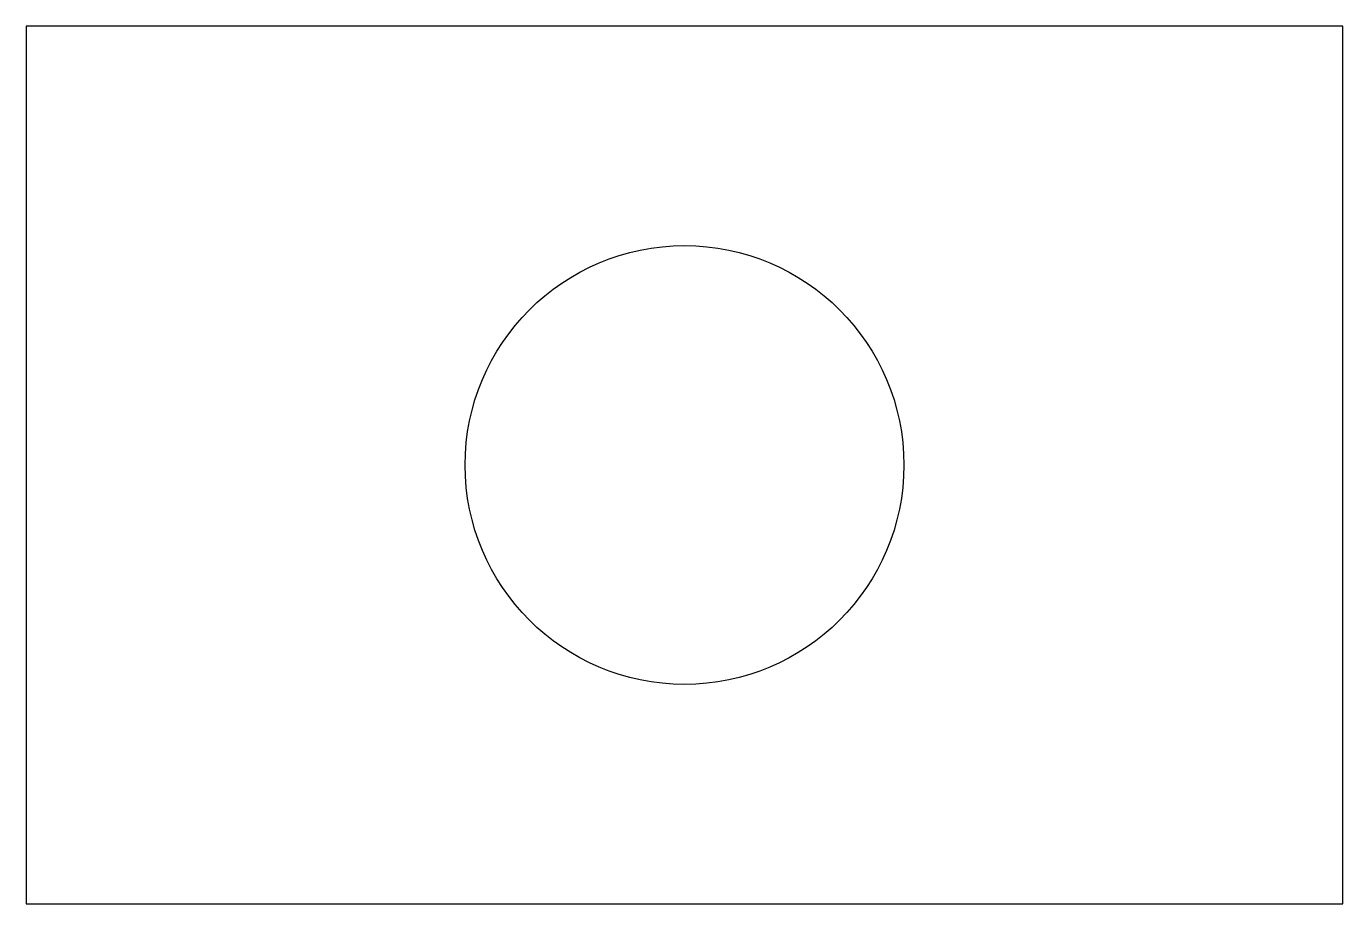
# Model space of a CAD drawing. Header units: millimetres. Extents: x 5 to 35, y 5 to 25.
import ezdxf

# ---------------------------------------------------------------- set-up
doc = ezdxf.new("R2010")
doc.units = ezdxf.units.MM
doc.layers.add('Holes', color=7, linetype='CONTINUOUS')
doc.layers.add('Outline', color=7, linetype='CONTINUOUS')

msp = doc.modelspace()

# ---------------------------------------------------------------- linework, layer by layer
at = {"layer": 'Holes'}
msp.add_circle((20, 15), 5, dxfattribs=at)
at = {"layer": 'Outline'}
for p, q in [((35, 25), (5, 25)), ((5, 25), (5, 5)), ((35, 5), (35, 25)), ((5, 5), (35, 5))]:
    msp.add_line(p, q, dxfattribs=at)

doc.saveas('drawing.dxf')
